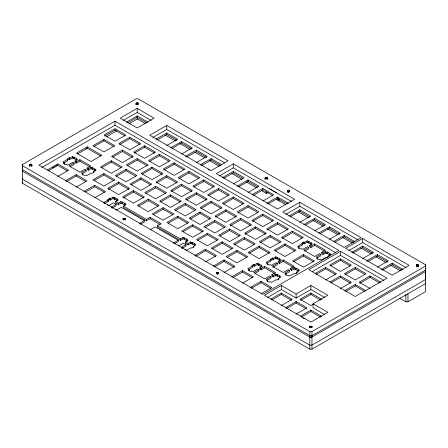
<?xml version="1.0" encoding="UTF-8"?>
<svg xmlns="http://www.w3.org/2000/svg" width="448" height="448" viewBox="0 0 448 448"><rect width="100%" height="100%" fill="white"/><g stroke="black" fill="none" stroke-linecap="round" stroke-linejoin="round"><path stroke-width="0.67" d="M22.4 164.545L22.4 169.691L309.831 335.636L311.959 335.636L425.6 270.026L425.6 264.79L138.152 98.829L136.22 98.829L22.4 164.545L22.4 183.221L309.831 349.171L311.959 349.171L425.6 283.562L425.6 282.352M29.495 166.253C30.262 160.367 34.233 168.594 29.495 164.909M29.82 165.928L29.82 164.584M30.083 165.81L30.083 164.466M30.391 165.738L30.391 164.394M31.046 165.738L31.046 164.394M31.942 166.253L31.942 164.909M123.026 220.002L123.026 218.658C127.753 217 123.564 222.158 123.026 218.658M123.228 219.856L123.228 218.512M124.438 219.666L124.438 218.322M216.625 273.773L216.625 272.429C221.883 271.583 215.628 275.873 216.625 272.429M217.834 274.26L217.834 272.244M309.809 327.841L309.809 326.497C314.535 324.839 310.346 329.997 309.809 326.497M310.01 327.69L310.01 326.346M311.22 327.505L311.22 326.161M311.959 349.171L311.959 331.604L425.6 265.994L425.6 264.79M22.4 178.074L22.4 179.189L309.831 345.134L311.959 345.134L425.6 279.53L425.6 270.256M425.6 279.53L425.6 278.32M135.974 103.449C140.672 107.083 136.707 98.946 135.974 104.793M265.009 177.946C269.707 181.58 265.742 173.443 265.009 179.29M287.431 190.378C286.434 193.816 292.69 189.532 287.431 190.378L287.431 191.722M416.472 264.88C415.481 268.318 421.73 264.034 416.472 264.88L416.472 266.224M115.007 121.173L38.92 165.099L262.847 294.386L338.934 250.454L115.007 121.173L115.007 125.205L335.91 252.739M137.183 108.366L120.232 118.154L137.183 127.943L154.134 118.154L137.183 108.366L137.183 112.403L151.11 120.439M41.938 167.39L115.007 125.205M123.256 120.439L137.183 112.403M115.007 128.733L104.166 134.994L115.007 141.249L125.849 134.994L115.007 128.733L115.007 130.166L104.77 136.08M126.342 122.186L137.183 115.931L148.025 122.186M127.546 122.926L137.183 117.365L146.821 122.926M47.482 169.854L57.719 163.94L68.561 170.201L57.719 176.462M87.287 146.871L76.446 153.126L90.983 161.521L101.825 155.266L87.287 146.871L87.287 148.305L100.615 155.999M76.328 160.21L76.328 158.777L76.742 158.536L72.464 156.542L69.821 158.066L69.154 157.679L66.982 158.934L67.654 159.32L67.654 160.754L63.336 163.313L65.901 164.797L66.786 164.282L68.09 165.032L72.817 162.299L74.082 163.033L74.082 164.466L70.174 166.723M52.5 167.955L54.314 166.908M55.53 166.208L56.739 165.508M85.826 148.714L87.041 148.014M106.434 136.819L116.738 130.866M129.461 123.519L137.34 118.972L145.214 123.519M67.654 159.32L62.922 162.053L64.226 162.803L64.226 164.237M48.082 170.94L57.719 165.374L67.357 170.94M77.65 153.866L87.287 148.305M67.525 160.054L69.154 159.113L69.821 159.499L72.464 157.976L76.227 159.673M103.919 139.401L93.078 145.662L103.919 151.922L114.761 145.662L103.919 139.401L103.919 140.834L93.682 146.748M90.138 167.02L79.895 161.106L76.25 163.212L74.99 162.484L74.99 161.05L77.627 159.527L76.328 158.777M74.082 163.033L69.054 165.934L79.895 172.189L84.924 169.288L86.184 170.016L86.184 171.45L82.634 173.499M74.99 161.05L76.25 161.778L79.895 159.673L90.737 165.934L87.091 168.039L87.091 169.473L88.351 170.201L90.994 168.678L95.273 170.666M129.791 137.267L118.95 143.528L129.791 149.789L140.633 143.528L129.791 137.267L129.791 138.701L119.554 144.614M65.358 180.869L76.199 174.608L87.041 180.869L76.199 187.13M86.184 170.016L81.452 172.749L82.751 173.499L82.751 174.933M87.091 168.039L88.351 168.767L90.994 167.244L92.294 167.994L92.708 167.754L95.273 169.232L94.858 169.473L94.858 170.906M66.562 181.608L76.199 176.042L85.837 181.608M122.399 150.069L111.558 156.33L122.399 162.59L133.241 156.33L122.399 150.069L122.399 151.502L132.636 157.416M82.751 173.499L81.866 174.014L84.431 175.493L85.316 174.978L86.615 175.734L91.347 173.001L92.019 173.387L94.186 172.133L93.514 171.746L93.514 172.704M166.751 125.44L149.8 135.229L211.103 170.621L228.054 160.832L166.751 125.44L166.751 129.472L224.448 162.781M112.762 157.069L122.399 151.502M111.311 160.742L100.47 166.998L111.311 173.258L122.153 166.998L111.311 160.742L111.311 162.176L120.949 167.737M93.514 171.746L96.158 170.223L94.858 169.473M152.824 137.514L166.751 129.472M101.674 167.737L111.311 162.176M144.575 145.802L133.734 152.062L144.575 158.323L155.417 152.062L144.575 145.802L144.575 147.235L134.338 153.149M155.91 139.261L166.751 133L177.593 139.261L166.751 145.516M157.114 140L166.751 134.434L176.988 140.347M103.919 173.544L93.078 179.805L103.919 186.06L114.761 179.805L103.919 173.544L103.919 174.978L93.682 180.886M137.183 158.609L126.342 164.864L137.183 171.125L148.025 164.864L137.183 158.609L137.183 160.042L147.42 165.95M127.546 165.603L137.183 160.042M83.838 191.537L94.679 185.282L105.521 191.537L94.679 197.798M85.646 191.929L94.679 186.715L104.317 192.276M126.095 169.277L115.254 175.532L126.095 181.793L136.937 175.532L126.095 169.277L126.095 170.71L116.458 176.271M159.359 154.336L148.518 160.597L159.359 166.858L170.201 160.597L159.359 154.336L159.359 155.77L149.722 161.336M170.694 147.795L181.535 141.534L192.377 147.795L181.535 154.056M171.898 148.534L181.535 142.968L191.772 148.882M118.703 182.078L107.862 188.339L118.703 194.594L129.545 188.339L118.703 182.078L118.703 183.512L108.466 189.426M151.967 167.143L141.126 173.398L151.967 179.659L162.809 173.398L151.967 167.143L151.967 168.577L162.204 174.485M142.33 174.138L151.967 168.577M140.879 177.811L130.038 184.072L140.879 190.327L151.721 184.072L140.879 177.811L140.879 179.245L131.242 184.811M116.984 200.749L116.984 199.315L117.398 199.08L113.12 197.086L110.477 198.61L109.81 198.223L107.638 199.478L108.31 199.864L108.31 201.298L104.765 203.347M108.31 199.864L103.578 202.597L104.882 203.347M108.181 200.598L109.81 199.657L110.477 200.043L113.12 198.52L117.398 200.514M174.143 162.876L163.302 169.131L174.143 175.392L184.985 169.131L174.143 162.876L174.143 164.31L183.781 169.87M185.478 156.33L196.319 150.069L207.161 156.33L196.319 162.59M164.506 169.87L174.143 164.31M186.682 157.069L196.319 151.502L206.562 157.416M133.487 190.613L122.646 196.874L133.487 203.134L144.329 196.874L133.487 190.613L133.487 192.046L123.25 197.96M108.746 205.576L113.473 202.843L116.099 204.361L116.099 205.794L111.955 208.18M115.646 201.594L118.266 203.106L120.904 201.583L122.209 202.334L122.623 202.093L125.182 203.571L125.182 205.005L120.904 203.017L118.266 204.54L115.646 203.028L115.646 201.594L118.283 200.071L116.984 199.315M111.367 207.088L116.099 204.361M166.751 175.678L155.91 181.938L166.751 188.194L177.593 181.938L166.751 175.678L166.751 177.111L176.988 183.025M156.514 183.025L166.751 177.111M124.768 205.246L124.768 203.812L125.182 203.571M155.663 186.346L144.822 192.606L155.663 198.867L166.505 192.606L155.663 186.346L155.663 187.779L146.026 193.346M160.362 224.633L150.119 218.719L146.474 220.825L123.43 207.525L123.43 206.091L126.073 204.562L124.768 203.812M188.927 171.41L178.086 177.671L188.927 183.926L199.769 177.671L188.927 171.41L188.927 172.844L179.29 178.405M200.262 164.864L211.103 158.609L221.346 164.517M201.466 165.603L211.103 160.042L220.741 165.603M148.271 199.147L137.43 205.408L148.271 211.669L159.113 205.408L148.271 199.147L148.271 200.581L157.909 206.147M138.634 206.147L148.271 200.581M181.535 184.212L170.694 190.473L181.535 196.734L192.377 190.473L181.535 184.212L181.535 185.646L171.298 191.559M170.447 194.88L159.606 201.141L170.447 207.402L181.289 201.141L170.447 194.88L170.447 196.314L160.81 201.88M203.711 179.945L192.87 186.206L203.711 192.461L214.553 186.206L203.711 179.945L203.711 181.378L194.074 186.945M233.279 163.85L216.328 173.634L277.631 209.031L294.582 199.242L233.279 163.85L233.279 167.882L291.581 201.538M163.055 207.687L152.214 213.942L163.055 220.203L173.897 213.942L163.055 207.687L163.055 209.121L172.693 214.682M219.352 175.918L233.279 167.882M153.418 214.682L163.055 209.121M139.278 223.546L144.306 220.646L144.306 222.079L140.398 224.336M123.43 206.091L146.474 219.391L150.119 217.286L160.961 223.546L157.315 225.652L157.315 227.086L180.359 240.391L182.997 238.862L187.275 240.856M196.319 192.746L185.478 199.007L196.319 205.268L207.161 199.007L196.319 192.746L196.319 194.18L186.082 200.094M222.438 177.671L233.279 171.41L244.121 177.671L233.279 183.926M223.642 178.405L233.279 172.844L242.917 178.405M185.231 203.414L174.39 209.675L185.231 215.936L196.073 209.675L185.231 203.414L185.231 204.854L175.594 210.414M218.495 188.479L207.654 194.74L218.495 201.001L229.337 194.74L218.495 188.479L218.495 189.913L208.858 195.479M150.119 229.807L155.148 226.906L178.192 240.206L178.192 241.64L174.642 243.69M177.839 216.222L166.998 222.477L177.839 228.738L188.681 222.477L177.839 216.222L177.839 217.655L168.202 223.216M211.103 201.281L200.262 207.542L211.103 213.802L221.945 207.542L211.103 201.281L211.103 202.72L200.866 208.628M237.222 186.206L248.063 179.945L258.905 186.206L248.063 192.461M238.426 186.945L248.063 181.378L257.701 186.945M200.015 211.954L189.174 218.21L200.015 224.47L210.857 218.21L200.015 211.954L200.015 213.388L190.378 218.949M233.279 197.014L222.438 203.274L233.279 209.535L244.121 203.274L233.279 197.014L233.279 198.447L242.917 204.014M223.642 204.014L233.279 198.447M192.623 224.756L181.782 231.017L192.623 237.272L203.465 231.017L192.623 224.756L192.623 226.19L182.986 231.756M225.887 209.821L215.046 216.076L225.887 222.337L236.729 216.076L225.887 209.821L225.887 211.254L215.65 217.162M252.006 194.74L262.847 188.479L273.689 194.74L262.847 201.001M253.21 195.479L262.847 189.913L272.485 195.479M178.192 240.206L173.46 242.939L174.759 243.69M157.315 225.652L180.359 238.958L182.997 237.429L184.302 238.185L184.716 237.944L187.275 239.422L186.861 239.663L186.861 241.097M214.799 220.489L203.958 226.75L214.799 233.005L225.641 226.75L214.799 220.489L214.799 221.922L205.162 227.483M268.156 192.444L266.375 193.469L261.531 190.674M248.063 205.554L237.222 211.809L248.063 218.07L258.905 211.809L248.063 205.554L248.063 206.987L237.826 212.895M178.623 245.918L183.355 243.191L185.976 244.703L185.976 246.137L181.838 248.528M194.55 245.056L190.786 243.359L188.143 244.882L185.522 243.37L185.522 241.937L188.166 240.414L186.861 239.663M181.244 247.436L185.976 244.703M185.522 241.937L188.143 243.449L190.786 241.926L192.086 242.676L192.5 242.441L195.065 243.919L194.65 244.16L194.65 245.594M207.407 233.29L196.566 239.551L207.407 245.812L218.249 239.551L207.407 233.29L207.407 234.724L197.77 240.29M240.671 218.355L229.83 224.616L240.671 230.871L251.513 224.616L240.671 218.355L240.671 219.789L230.434 225.702M266.79 203.274L277.631 197.014L288.473 203.274M193.306 247.391L193.306 246.434L195.95 244.91L194.65 244.16M267.994 204.014L277.631 198.447L287.269 204.014M278.326 198.318L276.545 199.343L285.634 204.59M277.732 200.094L279.507 199.063M229.583 229.023L218.742 235.284L229.583 241.545L240.425 235.284L229.583 229.023L229.583 230.457L239.221 236.023M219.946 236.023L229.583 230.457M262.847 214.088L252.006 220.343L262.847 226.604L273.689 220.343L262.847 214.088L262.847 215.522L252.61 221.43M194.718 255.556L205.559 249.295L216.401 255.556L205.559 261.811M195.922 256.295L205.559 250.729L215.802 256.642M222.191 241.825L211.35 248.086L222.191 254.346L233.033 248.086L222.191 241.825L222.191 243.258L231.829 248.825M212.554 248.825L222.191 243.258M255.455 226.89L244.614 233.15L255.455 239.411L266.297 233.15L255.455 226.89L255.455 228.323L245.218 234.237M299.807 202.261L282.856 212.044L344.159 247.442L361.11 237.653L299.807 202.261L299.807 206.293L358.109 239.949M244.367 237.558L233.526 243.818L244.367 250.079L255.209 243.818L244.367 237.558L244.367 238.991L234.13 244.905M285.88 214.329L299.807 206.293M277.631 222.622L266.79 228.883L277.631 235.138L288.473 228.883L277.631 222.622L277.631 224.056L267.394 229.97M288.966 216.076L299.807 209.821L310.649 216.076L299.807 222.337M290.774 216.468L299.807 211.254L310.05 217.162M236.975 250.365L226.134 256.62L236.975 262.881L247.817 256.62L236.975 250.365L236.975 251.798L246.613 257.359M227.338 257.359L236.975 251.798M213.198 266.224L224.039 259.963L234.881 266.224L224.039 272.485M215.006 266.616L224.039 261.397L234.282 267.31M270.239 235.424L259.398 241.685L270.239 247.946L281.081 241.685L270.239 235.424L270.239 236.858L260.602 242.424M259.151 246.092L248.31 252.353L259.151 258.614L269.993 252.353L259.151 246.092L259.151 247.526L248.914 253.439M292.415 231.157L281.574 237.418L292.415 243.678L303.257 237.418L292.415 231.157L292.415 232.59L282.178 238.504M303.75 224.616L314.591 218.355L325.433 224.616L314.591 230.871M305.558 225.002L314.591 219.789L324.834 225.702M285.023 243.958L274.182 250.219L285.023 256.48L295.865 250.219L285.023 243.958L285.023 245.392L294.661 250.958M275.386 250.958L285.023 245.392M231.678 276.892L242.519 270.631L253.361 276.892L242.519 283.153M252.325 266.745L253.954 265.81L254.621 266.196L257.264 264.673L261.542 266.661L261.128 266.902L261.128 265.468L261.542 265.227L257.264 263.239L254.621 264.762L253.954 264.376L251.782 265.625L252.454 266.011L252.454 267.445L248.136 270.01L250.701 271.488L251.586 270.973L252.89 271.729L257.617 268.996L258.882 269.724L258.882 271.158L254.974 273.414M252.454 266.011L247.722 268.744L249.026 269.494L249.026 270.928M232.882 277.631L242.519 272.07L252.157 277.631M279.608 260.501L279.608 259.067L280.022 258.826L275.744 256.833L273.101 258.362L272.434 257.975L270.267 259.224L270.934 259.61L270.934 261.044L267.383 263.094M270.934 259.61L266.202 262.343L267.506 263.094L267.506 264.527M270.805 260.344L272.434 259.409L273.101 259.795L275.744 258.266L280.022 260.26M318.534 233.15L329.375 226.89L340.217 233.15L329.375 239.411M311.024 244.496L311.024 243.062L311.438 242.822L307.16 240.834L304.517 242.357L303.85 241.97L301.678 243.219L302.35 243.606L302.35 245.039L298.805 247.089M267.506 263.094L266.616 263.609L269.181 265.087L270.066 264.572L271.37 265.322L276.097 262.595L277.362 263.323L277.362 264.757L272.894 267.338M274.333 273.364L264.695 267.798L261.05 269.903L259.79 269.175L259.79 267.742L262.427 266.218L261.128 265.468M302.35 243.606L297.618 246.338L298.922 247.089L298.922 248.522M320.342 233.542L329.375 228.323L339.618 234.237M302.221 244.339L303.85 243.404L304.517 243.79L307.16 242.267L310.923 243.958M258.882 269.724L253.854 272.625L264.695 278.886L269.724 275.985L270.984 276.713L270.984 278.146L267.434 280.196M259.79 267.742L261.05 268.47L264.695 266.364L275.537 272.625L271.891 274.73L271.891 276.164L273.151 276.892L275.794 275.369L279.558 277.066M298.922 247.089L298.032 247.604L300.597 249.082L301.482 248.567L302.786 249.323L307.513 246.59L308.778 247.318L308.778 248.752L304.87 251.009M293.418 267.31L283.175 261.397L279.53 263.502L278.27 262.774L278.27 261.341L280.907 259.818L279.608 259.067M277.362 263.323L272.334 266.224L283.175 272.485L288.204 269.584L289.464 270.312L289.464 271.746L285.146 274.305L287.711 275.783L288.596 275.274L289.895 276.024L294.627 273.291L295.299 273.678L297.466 272.429L296.794 272.037L296.794 273.476M278.27 261.341L279.53 262.069L283.175 259.963L294.017 266.224L290.371 268.33L290.371 269.763L291.631 270.491L294.274 268.968L298.038 270.665M324.229 250.958L314.591 245.392L310.946 247.498L309.686 246.77L309.686 245.336L312.323 243.813L311.024 243.062M308.778 247.318L303.75 250.219L314.591 256.48L319.62 253.579L320.88 254.307L320.88 255.741L316.562 258.3L319.127 259.778L320.012 259.269L321.311 260.019L326.043 257.286L326.715 257.673L328.339 256.738M309.686 245.336L310.946 246.064L314.591 243.958L325.433 250.219L321.787 252.325L321.787 253.758L323.047 254.486L325.69 252.963L329.969 254.957L329.554 255.192L329.554 253.758L329.969 253.523L327.404 252.039L326.99 252.28L325.69 251.53L323.047 253.053L321.787 252.325M303.503 254.632L292.662 260.887L303.503 267.148L314.345 260.887L303.503 254.632L303.503 256.066L313.74 261.974M293.266 261.974L303.503 256.066M250.158 287.566L260.999 281.305L271.841 287.566L260.999 293.821M270.984 276.713L266.252 279.44L267.551 280.196L267.551 281.63M271.891 274.73L273.151 275.458L275.794 273.935L277.094 274.686L277.508 274.445L280.073 275.923L279.658 276.164L279.658 277.598M251.362 288.299L260.999 282.738L270.637 288.299M333.318 241.685L344.159 235.424L355.001 241.685M267.551 280.196L266.666 280.706L269.231 282.184L270.116 281.674L271.415 282.425L276.147 279.692L276.819 280.078L278.986 278.83L278.314 278.443L278.314 279.877M335.126 242.077L344.159 236.858L353.797 242.424M289.464 270.312L284.732 273.039L286.037 273.79L286.037 274.747M290.371 268.33L291.631 269.058L294.274 267.534L295.574 268.285L295.988 268.044L298.553 269.522L298.138 269.763L298.138 271.197M278.314 278.443L280.958 276.914L279.658 276.164M320.88 254.307L316.148 257.04L317.447 257.79L317.447 259.224M296.794 272.037L299.438 270.514L298.138 269.763M328.21 256.99L328.21 256.038L330.854 254.509L329.554 253.758M313.062 303.8L327.846 295.266L310.895 285.477L296.111 294.017L281.327 285.477L264.376 295.266L310.895 322.123L327.846 312.334L313.062 303.8L313.062 307.832L324.302 314.322M340.463 251.339L308.728 269.662L355.247 296.52L386.982 278.197L340.463 251.339L340.463 255.371L383.964 280.482M362.639 238.532L345.688 248.321L392.207 275.178L409.158 265.39L362.639 238.532L362.639 242.564L406.14 267.68M267.4 297.55L281.327 289.509L296.111 298.049L310.895 289.509L324.822 297.55M312.318 271.617L340.463 255.371M348.712 250.606L362.639 242.564M271.09 298.95L281.327 293.037L292.169 299.298L281.327 305.558M315.442 273.347L325.679 267.434L336.521 273.694L325.679 279.95M340.463 258.899L329.622 265.154L340.463 271.415L351.305 265.154L340.463 258.899L340.463 260.333L330.826 265.894M351.798 252.353L362.639 246.092L373.481 252.353L362.639 258.614M271.69 300.037L281.327 294.47L291.564 300.384M316.042 274.428L325.679 268.867L335.317 274.428M353.002 253.092L362.639 247.526L372.876 253.439M285.874 307.485L296.111 301.577L306.953 307.832L296.111 314.093M321.737 299.298L310.895 293.037L300.054 299.298L310.895 305.558L313.303 304.17M330.226 281.882L340.463 275.968L351.305 282.229L340.463 288.49M355.247 267.434L344.406 273.694L355.247 279.95L366.089 273.694L355.247 267.434L355.247 268.867L345.01 274.781M366.582 260.887L377.423 254.632L388.265 260.887L377.423 267.148M286.474 308.571L296.111 303.01L306.348 308.918M300.658 300.384L310.895 294.47L320.533 300.037M330.826 282.968L340.463 277.402L350.7 283.315M367.786 261.626L377.423 256.066L387.66 261.974M300.658 316.019L310.895 310.111L321.737 316.372M345.01 290.416L355.247 284.502L366.089 290.763M380.873 282.229L370.031 275.968L359.19 282.229L370.031 288.49M381.366 269.427L392.207 263.166L403.049 269.427M301.258 317.106L310.895 311.545L320.533 317.106M345.61 291.502L355.247 285.936L364.885 291.502M359.794 283.315L370.031 277.402L379.669 282.968M382.57 270.161L392.207 264.6L401.845 270.161M22.4 170.01L22.4 171.125L309.831 337.07L311.959 337.07L425.6 271.46M399.823 298.312L405.877 301.806L407.966 301.806L425.589 291.631L425.6 268.822M22.4 165.659L309.831 331.604L311.959 331.604M309.82 335.63L311.959 335.636M309.82 337.064L311.959 337.07M269.59 188.81L276.802 192.976M165.206 135.061L175.504 141.008M179.743 143.455L190.047 149.402M194.891 152.197L204.585 157.797M209.429 160.591L219.122 166.191M231.846 173.533L242.144 179.48M246.383 181.927L256.682 187.874M298.357 211.938L308.661 217.885M312.9 220.332L323.198 226.279M327.443 228.726L337.742 234.674M342.586 237.474L352.285 243.068M360.763 247.968L371.067 253.915M375.911 256.71L386.215 262.657M390.454 265.104L400.148 270.704M208.09 169.389L209.294 170.083M115.007 130.166L125.244 136.08M129.791 138.701L140.028 144.614M144.575 147.235L154.812 153.149M159.359 155.77L168.997 161.336M188.927 172.844L198.565 178.405M203.711 181.378L213.349 186.945M218.495 189.913L228.133 195.479M248.063 206.987L257.701 212.548M262.847 215.522L272.485 221.082M277.631 224.056L287.269 229.622M292.415 232.59L302.053 238.157M340.463 260.333L350.101 265.894M355.247 268.867L364.885 274.428M328.21 256.038L328.882 256.424M103.919 140.834L114.156 146.748M181.535 185.646L191.778 191.559M196.319 194.18L206.562 200.094M211.103 202.72L221.346 208.628M225.887 211.254L236.13 217.162M240.671 219.789L250.914 225.702M255.455 228.323L265.698 234.237M270.239 236.858L279.877 242.424M126.095 170.71L135.733 176.271M140.879 179.245L150.517 184.806M155.663 187.779L165.301 193.346M170.447 196.314L180.085 201.88M185.231 204.854L194.869 210.414M200.015 213.388L209.653 218.949M214.799 221.922L224.437 227.483M244.367 238.991L254.005 244.558M259.151 247.526L269.388 253.439M103.919 174.978L114.162 180.886M118.703 183.512L128.946 189.426M133.487 192.046L143.724 197.96M177.839 217.655L187.477 223.216M192.623 226.19L202.261 231.756M207.407 234.724L217.045 240.29M193.306 246.434L193.978 246.82L191.811 248.074L191.139 247.682L186.407 250.415L185.108 249.665M144.306 220.646L121.262 207.34L116.53 210.073L115.231 209.322M107.638 200.911L108.31 201.298M107.442 204.826L108.31 205.324M111.798 207.34L112.666 207.844M181.681 247.682L182.549 248.186M303.066 318.108L304.27 318.802M22.4 182.106L22.4 183.221M418.572 265.205L418.572 266.549M418.449 265.031L418.449 266.375M418.247 264.88L418.247 266.224M417.99 264.768L417.99 266.112M417.687 264.695L417.687 266.039M417.362 264.667L417.362 266.011M417.038 264.695L417.038 266.039M416.735 264.768L416.735 266.112M407.966 293.742L407.966 301.806M405.877 294.414L405.877 301.806M392.207 263.166L392.207 264.6M377.423 254.632L377.423 256.066M370.031 275.968L370.031 277.402M362.639 246.092L362.639 247.526M355.247 284.502L355.247 285.936M344.159 235.424L344.159 236.858M340.463 275.968L340.463 277.402M329.375 226.89L329.375 228.323M327.404 252.039L327.404 253.473M326.99 252.28L326.99 253.714M325.69 251.53L325.69 252.963M325.679 267.434L325.679 268.867M323.047 253.053L323.047 254.486M314.591 218.355L314.591 219.789M314.591 243.958L314.591 245.392M311.982 326.497L311.982 327.841M311.786 326.346L311.786 327.69M311.522 326.234L311.522 327.578M310.946 246.064L310.946 247.498M310.895 285.477L310.895 289.509M310.895 293.037L310.895 294.47M310.895 310.111L310.895 311.545M310.895 326.133L310.895 327.477M310.57 326.161L310.57 327.505M310.268 326.234L310.268 327.578M309.831 331.604L309.831 349.171M308.874 241.343L308.874 242.777M308.459 241.584L308.459 243.018M307.16 240.834L307.16 242.267M304.517 242.357L304.517 243.79M303.85 241.97L303.85 243.404M299.807 209.821L299.807 211.254M296.111 294.017L296.111 298.049M296.111 301.577L296.111 303.01M295.988 268.044L295.988 269.478M295.574 268.285L295.574 269.718M294.274 267.534L294.274 268.968M291.631 269.058L291.631 270.491M289.201 190.378L289.201 191.722M288.943 190.26L288.943 192.276M288.641 190.187L288.641 192.209M288.316 190.165L288.316 192.181M287.991 190.187L287.991 192.209M287.689 190.26L287.689 192.276M283.175 259.963L283.175 261.397M281.327 285.477L281.327 289.509M281.327 293.037L281.327 294.47M279.53 262.069L279.53 263.502M279.031 199.046L279.031 201.062M277.631 197.014L277.631 198.447M277.458 257.348L277.458 258.782M277.508 274.445L277.508 275.878M277.094 274.686L277.094 276.119M277.043 257.589L277.043 259.022M275.794 273.935L275.794 275.369M275.744 256.833L275.744 258.266M273.101 258.362L273.101 259.795M273.151 275.458L273.151 276.892M272.434 257.975L272.434 259.409M267.428 177.946L267.428 179.29M267.305 177.772L267.305 179.116M267.103 177.621L267.103 178.965M266.846 177.503L266.846 178.847M266.543 177.43L266.543 178.774M266.218 177.408L266.218 178.752M266.218 191.649L266.218 193.665M265.894 177.43L265.894 178.774M265.591 177.503L265.591 178.847M265.334 177.621L265.334 178.965M265.132 177.772L265.132 179.116M264.695 266.364L264.695 267.798M262.847 188.479L262.847 189.913M261.05 268.47L261.05 269.903M260.999 281.305L260.999 282.738M258.978 263.749L258.978 265.182M258.563 263.99L258.563 265.423M257.264 263.239L257.264 264.673M254.621 264.762L254.621 266.196M253.954 264.376L253.954 265.81M248.063 179.945L248.063 181.378M242.519 270.631L242.519 272.07M233.279 171.41L233.279 172.844M224.039 259.963L224.039 261.397M218.394 272.429L218.394 273.773M218.137 272.317L218.137 273.661M217.51 272.222L217.51 274.238M217.185 272.244L217.185 274.26M216.882 272.317L216.882 273.661M211.103 158.609L211.103 160.042M205.559 249.295L205.559 250.729M196.319 150.069L196.319 151.502M192.5 242.441L192.5 243.874M192.086 242.676L192.086 244.11M190.786 241.926L190.786 243.359M188.143 243.449L188.143 244.882M184.716 237.944L184.716 239.378M184.302 238.185L184.302 239.618M182.997 237.429L182.997 238.862M181.535 141.534L181.535 142.968M180.359 238.958L180.359 240.391M166.751 133L166.751 134.434M150.119 217.286L150.119 218.719M146.474 219.391L146.474 220.825M138.068 103.124L138.068 104.468M137.81 103.006L137.81 104.35M137.508 102.934L137.508 104.278M137.183 102.911L137.183 104.927M137.183 115.931L137.183 119.162M136.858 102.934L136.858 104.278M136.556 103.006L136.556 104.35M136.298 103.124L136.298 104.468M136.097 103.27L136.097 104.614M125.199 218.658L125.199 220.002M125.003 218.512L125.003 219.856M124.74 218.394L124.74 219.738M124.113 218.299L124.113 219.643M123.788 218.322L123.788 219.666M123.486 218.394L123.486 219.738M122.623 202.093L122.623 203.526M122.209 202.334L122.209 203.767M120.904 201.583L120.904 203.017M118.266 203.106L118.266 204.54M114.834 197.596L114.834 199.035M114.419 197.837L114.419 199.27M113.12 197.086L113.12 198.52M110.477 198.61L110.477 200.043M109.81 198.223L109.81 199.657M94.679 185.282L94.679 186.715M92.708 167.754L92.708 169.187M92.294 167.994L92.294 169.428M90.994 167.244L90.994 168.678M88.351 168.767L88.351 170.201M79.895 159.673L79.895 161.106M76.25 161.778L76.25 163.212M76.199 174.608L76.199 176.042M74.178 157.058L74.178 158.491M73.763 157.293L73.763 158.726M72.464 156.542L72.464 157.976M69.821 158.066L69.821 159.499M69.154 157.679L69.154 159.113M57.719 163.94L57.719 165.374M31.819 164.735L31.819 166.079M31.618 164.584L31.618 165.928M31.354 164.466L31.354 165.81M30.722 164.366L30.722 165.71M29.618 164.735L29.618 166.079"/></g></svg>
